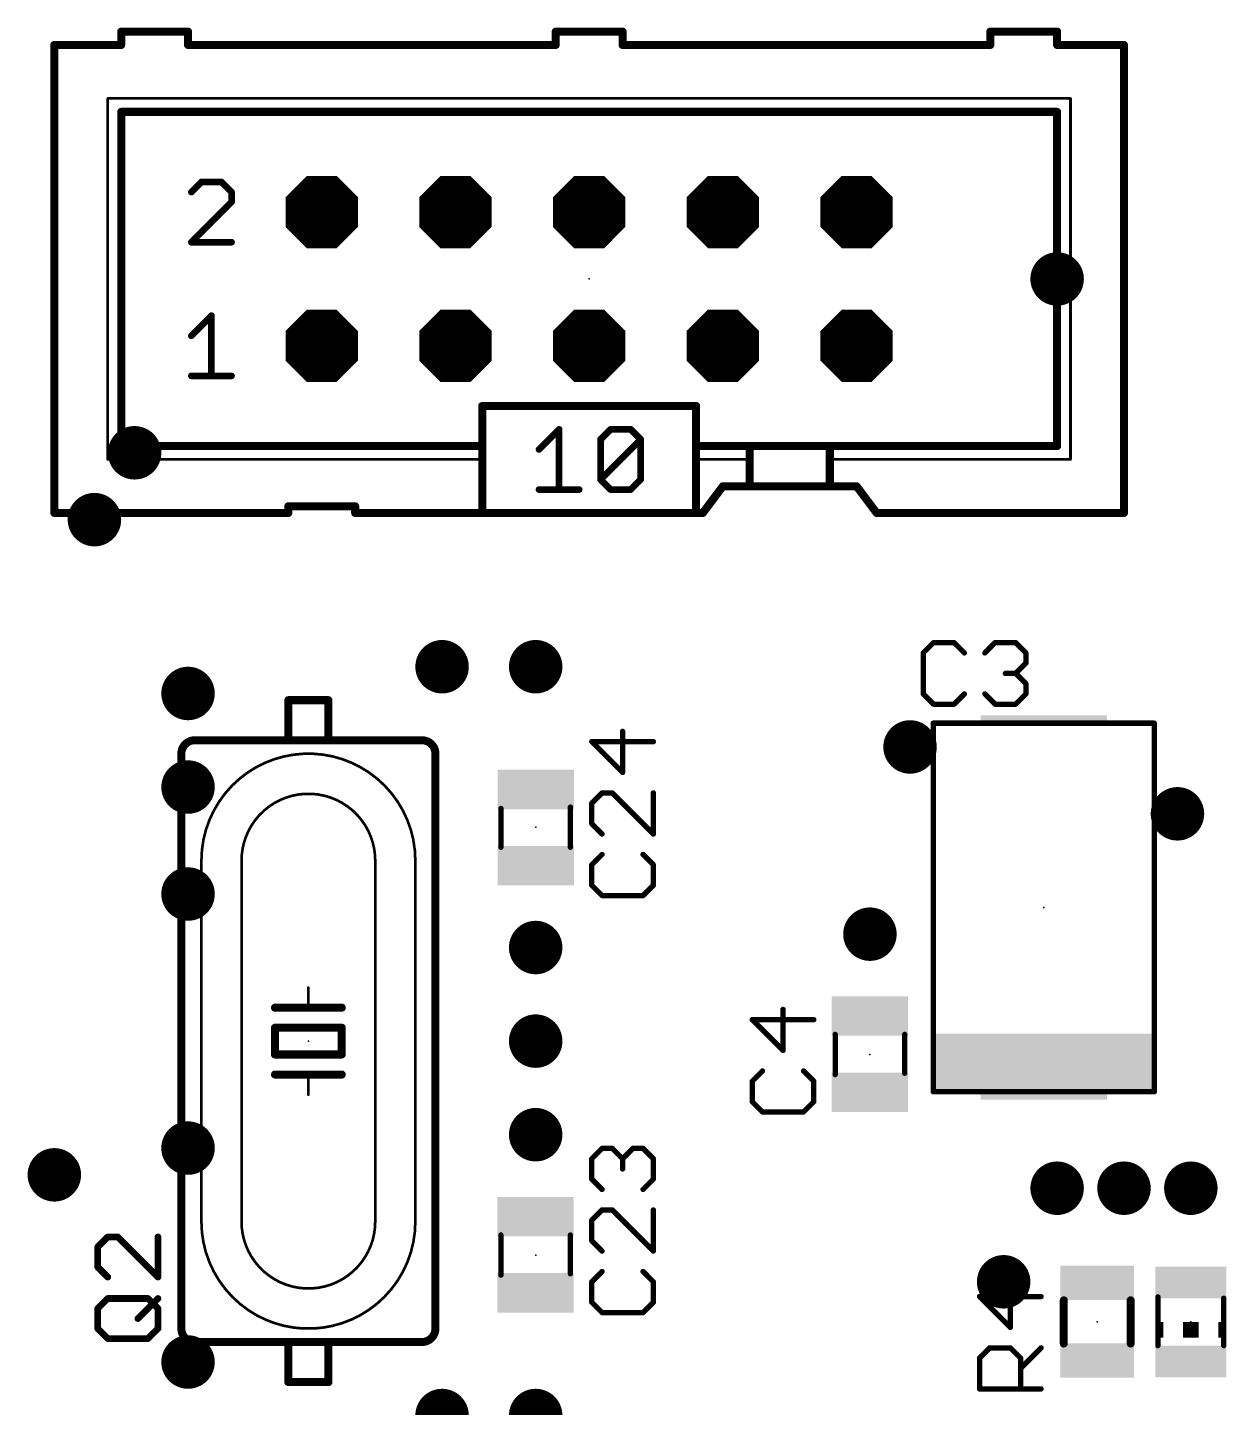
# Model space of a CAD drawing. Extents: x -10 to 136, y 0 to 101.
# Drawn here: x 84.58 to 107.36, y 48.41 to 74.63 of the extents above; entities that cross this region are included whole.
import ezdxf

# ---------------------------------------------------------------- set-up
doc = ezdxf.new("R2010")
doc.units = 0
for name, color, linetype in [('17', 92, 'CONTINUOUS'), ('18', 92, 'CONTINUOUS'), ('21', 253, 'CONTINUOUS'), ('23', 7, 'CONTINUOUS'), ('25', 253, 'CONTINUOUS'), ('51', 253, 'CONTINUOUS')]:
    doc.layers.add(name, color=color, linetype=linetype)

# ---------------------------------------------------------------- blocks, each defined once
blk = doc.blocks.new('RECT')
blk.add_solid([(-0.5, -0.5), (0.5, -0.5), (-0.5, 0.5), (0.5, 0.5)])
blk = doc.blocks.new('OCTAGONP')
at = {"const_width": 0.5}
blk.add_lwpolyline([(-0.25, -0.1036), (-0.25, 0.1036), (-0.1036, 0.25), (0.1036, 0.25), (0.25, 0.1036), (0.25, -0.1036), (0.1036, -0.25), (-0.1036, -0.25), (-0.25, -0.1036), (-0.25, 0.1036)], dxfattribs=at)
blk = doc.blocks.new('ROUNDV')
at = {"const_width": 0.5}
blk.add_lwpolyline([(0, -0.25, 1), (0, 0.25, 1), (0, -0.25)], format="xyb", dxfattribs=at)

msp = doc.modelspace()

# ---------------------------------------------------------------- linework, layer by layer
at = {"layer": '21'}
for points, const_width in [([(87.63, 74.549), (86.36, 74.549)], 0.1524), ([(86.36, 74.549), (86.36, 74.295)], 0.1524), ([(87.63, 74.549), (87.63, 74.295)], 0.1524), ([(95.885, 74.549), (94.615, 74.549)], 0.1524), ([(94.615, 74.549), (94.615, 74.295)], 0.1524), ([(95.885, 74.549), (95.885, 74.295)], 0.1524), ([(104.14, 74.549), (102.87, 74.549)], 0.1524), ([(102.87, 74.295), (102.87, 74.549)], 0.1524), ([(104.14, 74.295), (104.14, 74.549)], 0.1524), ([(85.09, 74.295), (86.36, 74.295)], 0.1524), ([(85.09, 74.295), (85.09, 65.405)], 0.1524), ([(87.63, 74.295), (94.615, 74.295)], 0.1524), ([(95.885, 74.295), (102.87, 74.295)], 0.1524), ([(104.14, 74.295), (105.41, 74.295)], 0.1524), ([(105.41, 65.405), (105.41, 74.295)], 0.1524), ([(104.394, 73.279), (86.106, 73.279)], 0.0508), ([(86.106, 73.279), (86.106, 66.421)], 0.0508), ([(104.394, 66.421), (104.394, 73.279)], 0.0508), ([(86.36, 73.025), (104.14, 73.025)], 0.1524), ([(86.36, 73.025), (86.36, 66.675)], 0.1524), ([(104.14, 66.675), (104.14, 73.025)], 0.1524), ([(87.8841, 71.6924), (87.6935, 71.5018)], 0.127), ([(88.2654, 71.6924), (87.8841, 71.6924)], 0.127), ([(88.4561, 71.5018), (88.2654, 71.6924)], 0.127), ([(88.4561, 71.3111), (88.4561, 71.5018)], 0.127), ([(87.6935, 70.5485), (88.4561, 71.3111)], 0.127), ([(88.4561, 70.5485), (87.6935, 70.5485)], 0.127), ([(87.6935, 68.7711), (88.0748, 69.1524)], 0.127), ([(88.0748, 69.1524), (88.0748, 68.0085)], 0.127), ([(87.6935, 68.0085), (88.4561, 68.0085)], 0.127), ([(97.282, 67.437), (93.218, 67.437)], 0.1524), ([(93.218, 66.675), (93.218, 67.437)], 0.1524), ([(97.282, 67.437), (97.282, 66.675)], 0.1524), ([(94.2975, 66.6121), (94.6788, 66.9934)], 0.127), ([(94.6788, 66.9934), (94.6788, 65.8495)], 0.127), ([(95.4668, 66.8028), (95.6574, 66.9934)], 0.127), ([(95.4668, 66.0401), (95.4668, 66.8028)], 0.127), ([(95.4668, 66.0401), (96.2294, 66.8028)], 0.127), ([(95.6574, 66.9934), (96.0387, 66.9934)], 0.127), ([(96.0387, 66.9934), (96.2294, 66.8028)], 0.127), ([(96.2294, 66.8028), (96.2294, 66.0401)], 0.127), ([(93.218, 66.675), (86.36, 66.675)], 0.1524), ([(93.218, 66.675), (93.218, 66.421)], 0.1524), ([(97.282, 66.675), (97.282, 66.421)], 0.1524), ([(98.298, 66.675), (97.282, 66.675)], 0.1524), ([(98.298, 66.675), (98.298, 66.421)], 0.1524), ([(99.822, 66.675), (98.298, 66.675)], 0.1524), ([(104.14, 66.675), (99.822, 66.675)], 0.1524), ([(99.822, 66.675), (99.822, 66.421)], 0.1524), ([(86.106, 66.421), (93.218, 66.421)], 0.0508), ([(93.218, 66.421), (93.218, 65.405)], 0.1524), ([(97.282, 66.421), (97.282, 65.405)], 0.1524), ([(98.298, 66.421), (97.282, 66.421)], 0.0508), ([(98.298, 66.421), (98.298, 65.913)], 0.1524), ([(99.822, 66.421), (99.822, 65.913)], 0.1524), ([(99.822, 66.421), (104.394, 66.421)], 0.0508), ([(95.6574, 65.8495), (95.4668, 66.0401)], 0.127), ([(96.2294, 66.0401), (96.0387, 65.8495)], 0.127), ([(94.2975, 65.8495), (95.0601, 65.8495)], 0.127), ([(96.0387, 65.8495), (95.6574, 65.8495)], 0.127), ([(97.409, 65.405), (97.79, 65.913)], 0.1524), ([(98.298, 65.913), (97.79, 65.913)], 0.1524), ([(99.822, 65.913), (98.298, 65.913)], 0.1524), ([(100.33, 65.913), (99.822, 65.913)], 0.1524), ([(100.33, 65.913), (100.711, 65.405)], 0.1524), ([(90.805, 65.532), (89.535, 65.532)], 0.1524), ([(89.535, 65.405), (89.535, 65.532)], 0.1524), ([(90.805, 65.532), (90.805, 65.405)], 0.1524), ([(89.535, 65.405), (85.09, 65.405)], 0.1524), ([(93.218, 65.405), (90.805, 65.405)], 0.1524), ([(97.282, 65.405), (93.218, 65.405)], 0.1524), ([(97.409, 65.405), (97.282, 65.405)], 0.1524), ([(105.41, 65.405), (100.711, 65.405)], 0.1524), ([(88.773, 61.087), (87.757, 61.087)], 0.1524), ([(92.075, 61.087), (91.059, 61.087)], 0.1524), ([(87.503, 60.833), (87.503, 49.911)], 0.1524), ([(92.329, 60.833), (92.329, 49.911)], 0.1524), ([(87.884, 51.943), (87.884, 58.801)], 0.0508), ([(88.646, 51.943), (88.646, 58.801)], 0.0508), ([(91.186, 58.801), (91.186, 51.943)], 0.0508), ([(91.948, 58.801), (91.948, 51.943)], 0.0508), ([(89.916, 56.007), (89.916, 56.388)], 0.0508), ([(89.281, 56.007), (89.916, 56.007)], 0.1524), ([(89.916, 56.007), (90.551, 56.007)], 0.1524), ([(90.551, 55.626), (89.281, 55.626)], 0.1524), ([(89.281, 55.626), (89.281, 55.118)], 0.1524), ([(90.551, 55.118), (90.551, 55.626)], 0.1524), ([(89.281, 55.118), (90.551, 55.118)], 0.1524), ([(89.281, 54.737), (89.916, 54.737)], 0.1524), ([(89.916, 54.737), (90.551, 54.737)], 0.1524), ([(89.916, 54.737), (89.916, 54.356)], 0.0508), ([(88.773, 49.657), (87.757, 49.657)], 0.1524), ([(92.075, 49.657), (91.059, 49.657)], 0.1524)]:
    msp.add_lwpolyline(points, dxfattribs=dict(at, const_width=const_width))
for points, const_width in [([(86.36, 74.5871, 1), (86.36, 74.5109)], 0.0762), ([(86.3981, 74.549, 1), (86.3219, 74.549)], 0.0762), ([(87.6681, 74.549, 1), (87.5919, 74.549)], 0.0762), ([(87.63, 74.5109, 1), (87.63, 74.5871)], 0.0762), ([(94.615, 74.5871, 1), (94.615, 74.5109)], 0.0762), ([(94.6531, 74.549, 1), (94.5769, 74.549)], 0.0762), ([(95.9231, 74.549, 1), (95.8469, 74.549)], 0.0762), ([(95.885, 74.5109, 1), (95.885, 74.5871)], 0.0762), ([(102.87, 74.5871, 1), (102.87, 74.5109)], 0.0762), ([(102.9081, 74.549, 1), (102.8319, 74.549)], 0.0762), ([(104.1781, 74.549, 1), (104.1019, 74.549)], 0.0762), ([(104.14, 74.5109, 1), (104.14, 74.5871)], 0.0762), ([(85.09, 74.3331, 1), (85.09, 74.2569)], 0.0762), ([(85.1281, 74.295, 1), (85.0519, 74.295)], 0.0762), ([(86.3219, 74.295, 1), (86.3981, 74.295)], 0.0762), ([(86.36, 74.2569, 1), (86.36, 74.3331)], 0.0762), ([(87.63, 74.3331, 1), (87.63, 74.2569)], 0.0762), ([(87.5919, 74.295, 1), (87.6681, 74.295)], 0.0762), ([(94.5769, 74.295, 1), (94.6531, 74.295)], 0.0762), ([(94.615, 74.2569, 1), (94.615, 74.3331)], 0.0762), ([(95.885, 74.3331, 1), (95.885, 74.2569)], 0.0762), ([(95.8469, 74.295, 1), (95.9231, 74.295)], 0.0762), ([(102.8319, 74.295, 1), (102.9081, 74.295)], 0.0762), ([(102.87, 74.2569, 1), (102.87, 74.3331)], 0.0762), ([(104.14, 74.3331, 1), (104.14, 74.2569)], 0.0762), ([(104.1019, 74.295, 1), (104.1781, 74.295)], 0.0762), ([(105.4481, 74.295, 1), (105.3719, 74.295)], 0.0762), ([(105.41, 74.2569, 1), (105.41, 74.3331)], 0.0762), ([(86.106, 73.2917, 1), (86.106, 73.2663)], 0.0254), ([(86.1187, 73.279, 1), (86.0933, 73.279)], 0.0254), ([(104.4067, 73.279, 1), (104.3813, 73.279)], 0.0254), ([(104.394, 73.2663, 1), (104.394, 73.2917)], 0.0254), ([(86.36, 73.0631, 1), (86.36, 72.9869)], 0.0762), ([(86.3981, 73.025, 1), (86.3219, 73.025)], 0.0762), ([(104.1781, 73.025, 1), (104.1019, 73.025)], 0.0762), ([(104.14, 72.9869, 1), (104.14, 73.0631)], 0.0762), ([(87.8841, 71.7242, 1), (87.8841, 71.6607)], 0.0635), ([(87.9066, 71.6699, 1), (87.8616, 71.7149)], 0.0635), ([(88.2878, 71.7149, 1), (88.243, 71.6699)], 0.0635), ([(88.2654, 71.6607, 1), (88.2654, 71.7242)], 0.0635), ([(88.4879, 71.5018, 1), (88.4244, 71.5018)], 0.0635), ([(87.671, 71.5243, 1), (87.716, 71.4793)], 0.0635), ([(88.4244, 71.3111, 1), (88.4879, 71.3111)], 0.0635), ([(88.4786, 71.2886, 1), (88.4336, 71.3336)], 0.0635), ([(88.4337, 71.4793, 1), (88.4785, 71.5243)], 0.0635), ([(87.671, 70.571, 1), (87.716, 70.526)], 0.0635), ([(87.6935, 70.5803, 1), (87.6935, 70.5168)], 0.0635), ([(88.4561, 70.5168, 1), (88.4561, 70.5803)], 0.0635), ([(88.1066, 69.1524, 1), (88.0431, 69.1524)], 0.0635), ([(88.0973, 69.1299, 1), (88.0523, 69.1749)], 0.0635), ([(87.671, 68.7936, 1), (87.716, 68.7486)], 0.0635), ([(87.6935, 68.0403, 1), (87.6935, 67.9767)], 0.0635), ([(88.0431, 68.0085, 1), (88.1066, 68.0085)], 0.0635), ([(88.4561, 67.9767, 1), (88.4561, 68.0403)], 0.0635), ([(93.218, 67.4751, 1), (93.218, 67.3989)], 0.0762), ([(93.2561, 67.437, 1), (93.1799, 67.437)], 0.0762), ([(97.3201, 67.437, 1), (97.2439, 67.437)], 0.0762), ([(97.282, 67.3989, 1), (97.282, 67.4751)], 0.0762), ([(94.7106, 66.9934, 1), (94.6471, 66.9934)], 0.0635), ([(94.7013, 66.9709, 1), (94.6563, 67.0159)], 0.0635), ([(95.4443, 66.8253, 1), (95.4893, 66.7803)], 0.0635), ([(95.4986, 66.8028, 1), (95.4351, 66.8028)], 0.0635), ([(95.6574, 67.0252, 1), (95.6574, 66.9617)], 0.0635), ([(95.6799, 66.9709, 1), (95.6349, 67.0159)], 0.0635), ([(96.0611, 67.0159, 1), (96.0163, 66.9709)], 0.0635), ([(96.0387, 66.9617, 1), (96.0387, 67.0252)], 0.0635), ([(96.2612, 66.8028, 1), (96.1976, 66.8028)], 0.0635), ([(96.2519, 66.7804, 1), (96.2069, 66.8252)], 0.0635), ([(96.207, 66.7803, 1), (96.2518, 66.8253)], 0.0635), ([(86.36, 66.7131, 1), (86.36, 66.6369)], 0.0762), ([(86.3219, 66.675, 1), (86.3981, 66.675)], 0.0762), ([(93.2561, 66.675, 1), (93.1799, 66.675)], 0.0762), ([(93.1799, 66.675, 1), (93.2561, 66.675)], 0.0762), ([(93.218, 66.6369, 1), (93.218, 66.7131)], 0.0762), ([(94.275, 66.6346, 1), (94.32, 66.5896)], 0.0635), ([(97.3201, 66.675, 1), (97.2439, 66.675)], 0.0762), ([(97.282, 66.7131, 1), (97.282, 66.6369)], 0.0762), ([(97.2439, 66.675, 1), (97.3201, 66.675)], 0.0762), ([(98.3361, 66.675, 1), (98.2599, 66.675)], 0.0762), ([(98.298, 66.7131, 1), (98.298, 66.6369)], 0.0762), ([(98.298, 66.6369, 1), (98.298, 66.7131)], 0.0762), ([(99.822, 66.7131, 1), (99.822, 66.6369)], 0.0762), ([(99.8601, 66.675, 1), (99.7839, 66.675)], 0.0762), ([(99.822, 66.6369, 1), (99.822, 66.7131)], 0.0762), ([(104.1019, 66.675, 1), (104.1781, 66.675)], 0.0762), ([(104.14, 66.6369, 1), (104.14, 66.7131)], 0.0762), ([(86.106, 66.4337, 1), (86.106, 66.4083)], 0.0254), ([(86.0933, 66.421, 1), (86.1187, 66.421)], 0.0254), ([(93.2561, 66.421, 1), (93.1799, 66.421)], 0.0762), ([(93.1799, 66.421, 1), (93.2561, 66.421)], 0.0762), ([(93.218, 66.4083, 1), (93.218, 66.4337)], 0.0254), ([(97.3201, 66.421, 1), (97.2439, 66.421)], 0.0762), ([(97.2439, 66.421, 1), (97.3201, 66.421)], 0.0762), ([(97.282, 66.4337, 1), (97.282, 66.4083)], 0.0254), ([(98.3361, 66.421, 1), (98.2599, 66.421)], 0.0762), ([(98.2599, 66.421, 1), (98.3361, 66.421)], 0.0762), ([(98.298, 66.4083, 1), (98.298, 66.4337)], 0.0254), ([(99.8601, 66.421, 1), (99.7839, 66.421)], 0.0762), ([(99.7839, 66.421, 1), (99.8601, 66.421)], 0.0762), ([(99.822, 66.4337, 1), (99.822, 66.4083)], 0.0254), ([(104.3813, 66.421, 1), (104.4067, 66.421)], 0.0254), ([(104.394, 66.4083, 1), (104.394, 66.4337)], 0.0254), ([(95.4893, 66.0626, 1), (95.4443, 66.0176)], 0.0635), ([(95.4443, 66.0625, 1), (95.4893, 66.0177)], 0.0635), ([(95.4351, 66.0401, 1), (95.4986, 66.0401)], 0.0635), ([(96.1976, 66.0401, 1), (96.2612, 66.0401)], 0.0635), ([(96.2518, 66.0176, 1), (96.207, 66.0626)], 0.0635), ([(94.2975, 65.8813, 1), (94.2975, 65.8178)], 0.0635), ([(94.6471, 65.8495, 1), (94.7106, 65.8495)], 0.0635), ([(95.0601, 65.8178, 1), (95.0601, 65.8813)], 0.0635), ([(95.6574, 65.8813, 1), (95.6574, 65.8178)], 0.0635), ([(95.6349, 65.827, 1), (95.6799, 65.872)], 0.0635), ([(96.0163, 65.872, 1), (96.0611, 65.827)], 0.0635), ([(96.0387, 65.8178, 1), (96.0387, 65.8813)], 0.0635), ([(97.79, 65.9511, 1), (97.79, 65.8749)], 0.0762), ([(97.8205, 65.8901, 1), (97.7595, 65.9359)], 0.0762), ([(98.298, 65.9511, 1), (98.298, 65.8749)], 0.0762), ([(98.2599, 65.913, 1), (98.3361, 65.913)], 0.0762), ([(98.298, 65.8749, 1), (98.298, 65.9511)], 0.0762), ([(99.822, 65.9511, 1), (99.822, 65.8749)], 0.0762), ([(99.7839, 65.913, 1), (99.8601, 65.913)], 0.0762), ([(99.822, 65.8749, 1), (99.822, 65.9511)], 0.0762), ([(100.3605, 65.9359, 1), (100.2995, 65.8901)], 0.0762), ([(100.33, 65.8749, 1), (100.33, 65.9511)], 0.0762), ([(89.535, 65.5701, 1), (89.535, 65.4939)], 0.0762), ([(89.5731, 65.532, 1), (89.4969, 65.532)], 0.0762), ([(90.8431, 65.532, 1), (90.7669, 65.532)], 0.0762), ([(90.805, 65.4939, 1), (90.805, 65.5701)], 0.0762), ([(85.09, 65.4431, 1), (85.09, 65.3669)], 0.0762), ([(85.0519, 65.405, 1), (85.1281, 65.405)], 0.0762), ([(89.4969, 65.405, 1), (89.5731, 65.405)], 0.0762), ([(89.535, 65.3669, 1), (89.535, 65.4431)], 0.0762), ([(90.805, 65.4431, 1), (90.805, 65.3669)], 0.0762), ([(90.7669, 65.405, 1), (90.8431, 65.405)], 0.0762), ([(93.218, 65.4431, 1), (93.218, 65.3669)], 0.0762), ([(93.1799, 65.405, 1), (93.2561, 65.405)], 0.0762), ([(93.218, 65.3669, 1), (93.218, 65.4431)], 0.0762), ([(97.282, 65.4431, 1), (97.282, 65.3669)], 0.0762), ([(97.2439, 65.405, 1), (97.3201, 65.405)], 0.0762), ([(97.282, 65.3669, 1), (97.282, 65.4431)], 0.0762), ([(97.3785, 65.4279, 1), (97.4395, 65.3821)], 0.0762), ([(97.409, 65.3669, 1), (97.409, 65.4431)], 0.0762), ([(100.711, 65.4431, 1), (100.711, 65.3669)], 0.0762), ([(100.6805, 65.3821, 1), (100.7415, 65.4279)], 0.0762), ([(105.3719, 65.405, 1), (105.4481, 65.405)], 0.0762), ([(105.41, 65.3669, 1), (105.41, 65.4431)], 0.0762), ([(87.757, 61.087, 0.4142), (87.503, 60.833)], 0.1524), ([(87.757, 61.1251, 1), (87.757, 61.0489)], 0.0762), ([(87.757, 61.0489, 1), (87.757, 61.1251)], 0.0762), ([(88.773, 61.0489, 1), (88.773, 61.1251)], 0.0762), ([(91.059, 61.1251, 1), (91.059, 61.0489)], 0.0762), ([(92.329, 60.833, 0.4142), (92.075, 61.087)], 0.1524), ([(92.075, 61.1251, 1), (92.075, 61.0489)], 0.0762), ([(92.075, 61.0489, 1), (92.075, 61.1251)], 0.0762), ([(87.5411, 60.833, 1), (87.4649, 60.833)], 0.0762), ([(87.4649, 60.833, 1), (87.5411, 60.833)], 0.0762), ([(92.3671, 60.833, 1), (92.2909, 60.833)], 0.0762), ([(92.2909, 60.833, 1), (92.3671, 60.833)], 0.0762), ([(88.773, 60.4811, 0.2483), (87.884, 58.801)], 0.0508), ([(91.948, 58.801, 0.2483), (91.0589, 60.481)], 0.0508), ([(88.773, 59.3546, 0.1132), (88.646, 58.801)], 0.0508), ([(91.186, 58.801, 0.1132), (91.059, 59.3546)], 0.0508), ([(87.8967, 58.801, 1), (87.8713, 58.801)], 0.0254), ([(88.6587, 58.801, 1), (88.6333, 58.801)], 0.0254), ([(91.1987, 58.801, 1), (91.1733, 58.801)], 0.0254), ([(91.9607, 58.801, 1), (91.9353, 58.801)], 0.0254), ([(89.9287, 56.388, 1), (89.9033, 56.388)], 0.0254), ([(89.281, 56.0451, 1), (89.281, 55.9689)], 0.0762), ([(89.916, 56.0451, 1), (89.916, 55.9689)], 0.0762), ([(89.916, 55.9689, 1), (89.916, 56.0451)], 0.0762), ([(89.9033, 56.007, 1), (89.9287, 56.007)], 0.0254), ([(90.551, 55.9689, 1), (90.551, 56.0451)], 0.0762), ([(89.281, 55.6641, 1), (89.281, 55.5879)], 0.0762), ([(89.3191, 55.626, 1), (89.2429, 55.626)], 0.0762), ([(90.5891, 55.626, 1), (90.5129, 55.626)], 0.0762), ([(90.551, 55.5879, 1), (90.551, 55.6641)], 0.0762), ([(89.281, 55.1561, 1), (89.281, 55.0799)], 0.0762), ([(89.2429, 55.118, 1), (89.3191, 55.118)], 0.0762), ([(90.5129, 55.118, 1), (90.5891, 55.118)], 0.0762), ([(90.551, 55.0799, 1), (90.551, 55.1561)], 0.0762), ([(89.281, 54.7751, 1), (89.281, 54.6989)], 0.0762), ([(89.916, 54.7751, 1), (89.916, 54.6989)], 0.0762), ([(89.916, 54.6989, 1), (89.916, 54.7751)], 0.0762), ([(90.551, 54.6989, 1), (90.551, 54.7751)], 0.0762), ([(89.9287, 54.737, 1), (89.9033, 54.737)], 0.0254), ([(89.9033, 54.356, 1), (89.9287, 54.356)], 0.0254), ([(87.8839, 51.943, 0.2483), (88.773, 50.2629)], 0.0508), ([(87.8713, 51.943, 1), (87.8967, 51.943)], 0.0254), ([(88.646, 51.943, 0.1132), (88.773, 51.3894)], 0.0508), ([(88.6333, 51.943, 1), (88.6587, 51.943)], 0.0254), ([(91.059, 50.2629, 0.2483), (91.948, 51.943)], 0.0508), ([(91.059, 51.3894, 0.1132), (91.186, 51.943)], 0.0508), ([(91.1733, 51.943, 1), (91.1987, 51.943)], 0.0254), ([(91.9353, 51.943, 1), (91.9607, 51.943)], 0.0254), ([(87.503, 49.911, 0.4142), (87.757, 49.657)], 0.1524), ([(87.5411, 49.911, 1), (87.4649, 49.911)], 0.0762), ([(87.4649, 49.911, 1), (87.5411, 49.911)], 0.0762), ([(92.075, 49.657, 0.4142), (92.329, 49.911)], 0.1524), ([(92.3671, 49.911, 1), (92.2909, 49.911)], 0.0762), ([(92.2909, 49.911, 1), (92.3671, 49.911)], 0.0762), ([(87.757, 49.6951, 1), (87.757, 49.6189)], 0.0762), ([(87.757, 49.6189, 1), (87.757, 49.6951)], 0.0762), ([(88.773, 49.6189, 1), (88.773, 49.6951)], 0.0762), ([(91.059, 49.6951, 1), (91.059, 49.6189)], 0.0762), ([(92.075, 49.6951, 1), (92.075, 49.6189)], 0.0762), ([(92.075, 49.6189, 1), (92.075, 49.6951)], 0.0762)]:
    msp.add_lwpolyline(points, format="xyb", dxfattribs=dict(at, const_width=const_width))
at = {"layer": '23'}
for p in [(95.25, 69.85), (94.234, 59.436), (103.886, 57.912), (89.916, 55.372), (100.584, 55.118), (94.234, 51.308), (104.902, 50.038), (106.68, 50.038)]:
    msp.add_point(p, dxfattribs=at)
at = {"layer": '25'}
for points, const_width in [([(101.7929, 62.9421), (101.5981, 62.7472)], 0.1016), ([(102.1827, 62.9421), (101.7929, 62.9421)], 0.1016), ([(102.3776, 62.7472), (102.1827, 62.9421)], 0.1016), ([(102.7674, 62.7472), (102.9622, 62.9421)], 0.1016), ([(102.9622, 62.9421), (103.352, 62.9421)], 0.1016), ([(103.352, 62.9421), (103.5469, 62.7472)], 0.1016), ([(101.5981, 62.7472), (101.5981, 61.9676)], 0.1016), ([(103.5469, 62.7472), (103.5469, 62.5523)], 0.1016), ([(103.352, 62.3574), (103.1571, 62.3574)], 0.1016), ([(103.5469, 62.5523), (103.352, 62.3574)], 0.1016), ([(103.352, 62.3574), (103.5469, 62.1625)], 0.1016), ([(103.5469, 62.1625), (103.5469, 61.9676)], 0.1016), ([(101.5981, 61.9676), (101.7929, 61.7728)], 0.1016), ([(102.1827, 61.7728), (102.3776, 61.9676)], 0.1016), ([(102.9622, 61.7728), (102.7674, 61.9676)], 0.1016), ([(103.5469, 61.9676), (103.352, 61.7728)], 0.1016), ([(101.7929, 61.7728), (102.1827, 61.7728)], 0.1016), ([(103.352, 61.7728), (102.9622, 61.7728)], 0.1016), ([(96.4692, 61.0609), (95.2999, 61.0609)], 0.1016), ([(95.2999, 61.0609), (95.8846, 60.4763)], 0.1016), ([(95.8846, 60.4763), (95.8846, 61.2558)], 0.1016), ([(95.4948, 60.0865), (95.2999, 59.8916)], 0.1016), ([(95.6897, 60.0865), (95.4948, 60.0865)], 0.1016), ([(96.4692, 59.307), (95.6897, 60.0865)], 0.1016), ([(96.4692, 60.0865), (96.4692, 59.307)], 0.1016), ([(95.2999, 59.8916), (95.2999, 59.5018)], 0.1016), ([(95.2999, 59.5018), (95.4948, 59.307)], 0.1016), ([(95.4948, 58.9172), (95.2999, 58.7223)], 0.1016), ([(95.2999, 58.7223), (95.2999, 58.3325)], 0.1016), ([(96.4692, 58.7223), (96.2744, 58.9172)], 0.1016), ([(96.4692, 58.3325), (96.4692, 58.7223)], 0.1016), ([(95.2999, 58.3325), (95.4948, 58.1377)], 0.1016), ([(95.4948, 58.1377), (96.2744, 58.1377)], 0.1016), ([(96.2744, 58.1377), (96.4692, 58.3325)], 0.1016), ([(99.5172, 55.7797), (98.3479, 55.7797)], 0.1016), ([(98.3479, 55.7797), (98.9326, 55.1951)], 0.1016), ([(98.9326, 55.1951), (98.9326, 55.9746)], 0.1016), ([(98.5428, 54.8053), (98.3479, 54.6104)], 0.1016), ([(99.5172, 54.6104), (99.3224, 54.8053)], 0.1016), ([(98.3479, 54.6104), (98.3479, 54.2206)], 0.1016), ([(99.5172, 54.2206), (99.5172, 54.6104)], 0.1016), ([(98.3479, 54.2206), (98.5428, 54.0258)], 0.1016), ([(99.3224, 54.0258), (99.5172, 54.2206)], 0.1016), ([(98.5428, 54.0258), (99.3224, 54.0258)], 0.1016), ([(95.2999, 53.139), (95.4948, 53.3339)], 0.1016), ([(95.4948, 53.3339), (95.6897, 53.3339)], 0.1016), ([(95.6897, 53.3339), (95.8846, 53.139)], 0.1016), ([(95.8846, 53.139), (96.0795, 53.3339)], 0.1016), ([(96.0795, 53.3339), (96.2744, 53.3339)], 0.1016), ([(96.2744, 53.3339), (96.4692, 53.139)], 0.1016), ([(95.2999, 52.7492), (95.2999, 53.139)], 0.1016), ([(95.8846, 53.139), (95.8846, 52.9441)], 0.1016), ([(96.4692, 53.139), (96.4692, 52.7492)], 0.1016), ([(95.4948, 52.5544), (95.2999, 52.7492)], 0.1016), ([(96.4692, 52.7492), (96.2744, 52.5544)], 0.1016), ([(95.4948, 52.1646), (95.2999, 51.9697)], 0.1016), ([(95.6897, 52.1646), (95.4948, 52.1646)], 0.1016), ([(96.4692, 51.3851), (95.6897, 52.1646)], 0.1016), ([(96.4692, 52.1646), (96.4692, 51.3851)], 0.1016), ([(95.2999, 51.9697), (95.2999, 51.5799)], 0.1016), ([(86.1052, 51.6524), (85.9146, 51.4617)], 0.127), ([(86.2959, 51.6524), (86.1052, 51.6524)], 0.127), ([(87.0585, 50.8898), (86.2959, 51.6524)], 0.127), ([(87.0585, 51.6524), (87.0585, 50.8898)], 0.127), ([(85.9146, 51.4617), (85.9146, 51.0804)], 0.127), ([(95.2999, 51.5799), (95.4948, 51.3851)], 0.1016), ([(85.9146, 51.0804), (86.1052, 50.8898)], 0.127), ([(95.4948, 50.9953), (95.2999, 50.8004)], 0.1016), ([(95.2999, 50.8004), (95.2999, 50.4106)], 0.1016), ([(96.4692, 50.8004), (96.2744, 50.9953)], 0.1016), ([(96.4692, 50.4106), (96.4692, 50.8004)], 0.1016), ([(103.2506, 49.9354), (103.2506, 50.7149)], 0.1016), ([(85.9146, 50.2924), (86.1052, 50.4831)], 0.127), ([(85.9146, 49.9111), (85.9146, 50.2924)], 0.127), ([(86.1052, 50.4831), (86.8679, 50.4831)], 0.127), ([(86.6772, 50.1018), (87.0585, 50.4831)], 0.127), ([(86.8679, 50.4831), (87.0585, 50.2924)], 0.127), ([(87.0585, 50.2924), (87.0585, 49.9111)], 0.127), ([(95.2999, 50.4106), (95.4948, 50.2158)], 0.1016), ([(96.2744, 50.2158), (96.4692, 50.4106)], 0.1016), ([(103.8352, 50.52), (102.6659, 50.52)], 0.1016), ([(102.6659, 50.52), (103.2506, 49.9354)], 0.1016), ([(95.4948, 50.2158), (96.2744, 50.2158)], 0.1016), ([(86.1052, 49.7205), (85.9146, 49.9111)], 0.127), ([(87.0585, 49.9111), (86.8679, 49.7205)], 0.127), ([(86.8679, 49.7205), (86.1052, 49.7205)], 0.127), ([(102.6659, 49.3507), (102.8608, 49.5456)], 0.1016), ([(102.8608, 49.5456), (103.2506, 49.5456)], 0.1016), ([(103.2506, 49.5456), (103.4455, 49.3507)], 0.1016), ([(103.4455, 49.1558), (103.8352, 49.5456)], 0.1016), ([(102.6659, 48.7661), (102.6659, 49.3507)], 0.1016), ([(103.4455, 49.3507), (103.4455, 48.7661)], 0.1016), ([(103.8352, 48.7661), (102.6659, 48.7661)], 0.1016)]:
    msp.add_lwpolyline(points, dxfattribs=dict(at, const_width=const_width))
for points, const_width in [([(101.7929, 62.9675, 1), (101.7929, 62.9167)], 0.0508), ([(101.8109, 62.9241, 1), (101.7749, 62.9601)], 0.0508), ([(102.2007, 62.9601, 1), (102.1647, 62.9241)], 0.0508), ([(102.1827, 62.9167, 1), (102.1827, 62.9675)], 0.0508), ([(102.9622, 62.9675, 1), (102.9622, 62.9167)], 0.0508), ([(102.9802, 62.9241, 1), (102.9442, 62.9601)], 0.0508), ([(103.37, 62.9601, 1), (103.334, 62.9241)], 0.0508), ([(103.352, 62.9167, 1), (103.352, 62.9675)], 0.0508), ([(101.5801, 62.7652, 1), (101.6161, 62.7292)], 0.0508), ([(101.6235, 62.7472, 1), (101.5727, 62.7472)], 0.0508), ([(102.3596, 62.7292, 1), (102.3956, 62.7652)], 0.0508), ([(102.7494, 62.7652, 1), (102.7854, 62.7292)], 0.0508), ([(103.5723, 62.7472, 1), (103.5215, 62.7472)], 0.0508), ([(103.5289, 62.7292, 1), (103.5649, 62.7652)], 0.0508), ([(103.1571, 62.3828, 1), (103.1571, 62.332)], 0.0508), ([(103.37, 62.3754, 1), (103.334, 62.3394)], 0.0508), ([(103.334, 62.3754, 1), (103.37, 62.3394)], 0.0508), ([(103.352, 62.332, 1), (103.352, 62.3828)], 0.0508), ([(103.5215, 62.5523, 1), (103.5723, 62.5523)], 0.0508), ([(103.5649, 62.5343, 1), (103.5289, 62.5703)], 0.0508), ([(103.5723, 62.1625, 1), (103.5215, 62.1625)], 0.0508), ([(103.5289, 62.1445, 1), (103.5649, 62.1805)], 0.0508), ([(101.6161, 61.9856, 1), (101.5801, 61.9496)], 0.0508), ([(101.5727, 61.9676, 1), (101.6235, 61.9676)], 0.0508), ([(102.3956, 61.9496, 1), (102.3596, 61.9856)], 0.0508), ([(102.7854, 61.9856, 1), (102.7494, 61.9496)], 0.0508), ([(103.5215, 61.9676, 1), (103.5723, 61.9676)], 0.0508), ([(103.5649, 61.9496, 1), (103.5289, 61.9856)], 0.0508), ([(101.7929, 61.7982, 1), (101.7929, 61.7474)], 0.0508), ([(101.7749, 61.7548, 1), (101.8109, 61.7908)], 0.0508), ([(102.1647, 61.7908, 1), (102.2007, 61.7548)], 0.0508), ([(102.1827, 61.7474, 1), (102.1827, 61.7982)], 0.0508), ([(102.9622, 61.7982, 1), (102.9622, 61.7474)], 0.0508), ([(102.9442, 61.7548, 1), (102.9802, 61.7908)], 0.0508), ([(103.334, 61.7908, 1), (103.37, 61.7548)], 0.0508), ([(103.352, 61.7474, 1), (103.352, 61.7982)], 0.0508), ([(95.3179, 61.0789, 1), (95.2819, 61.0429)], 0.0508), ([(95.2999, 61.0863, 1), (95.2999, 61.0355)], 0.0508), ([(95.91, 61.2558, 1), (95.8592, 61.2558)], 0.0508), ([(96.4692, 61.0355, 1), (96.4692, 61.0863)], 0.0508), ([(95.8592, 60.4763, 1), (95.91, 60.4763)], 0.0508), ([(95.8666, 60.4583, 1), (95.9026, 60.4943)], 0.0508), ([(95.4948, 60.1119, 1), (95.4948, 60.0611)], 0.0508), ([(95.5128, 60.0685, 1), (95.4768, 60.1045)], 0.0508), ([(95.7077, 60.1045, 1), (95.6717, 60.0685)], 0.0508), ([(95.6897, 60.0611, 1), (95.6897, 60.1119)], 0.0508), ([(96.4946, 60.0865, 1), (96.4438, 60.0865)], 0.0508), ([(95.2819, 59.9096, 1), (95.3179, 59.8736)], 0.0508), ([(95.3253, 59.8916, 1), (95.2745, 59.8916)], 0.0508), ([(95.3179, 59.5198, 1), (95.2819, 59.4838)], 0.0508), ([(95.2745, 59.5018, 1), (95.3253, 59.5018)], 0.0508), ([(95.4768, 59.289, 1), (95.5128, 59.325)], 0.0508), ([(96.4438, 59.307, 1), (96.4946, 59.307)], 0.0508), ([(96.4512, 59.289, 1), (96.4872, 59.325)], 0.0508), ([(95.2819, 58.7403, 1), (95.3179, 58.7043)], 0.0508), ([(95.3253, 58.7223, 1), (95.2745, 58.7223)], 0.0508), ([(95.5128, 58.8992, 1), (95.4768, 58.9352)], 0.0508), ([(96.2924, 58.9352, 1), (96.2564, 58.8992)], 0.0508), ([(96.4946, 58.7223, 1), (96.4438, 58.7223)], 0.0508), ([(96.4512, 58.7043, 1), (96.4872, 58.7403)], 0.0508), ([(95.3179, 58.3505, 1), (95.2819, 58.3145)], 0.0508), ([(95.2745, 58.3325, 1), (95.3253, 58.3325)], 0.0508), ([(95.4948, 58.1631, 1), (95.4948, 58.1123)], 0.0508), ([(96.2744, 58.1123, 1), (96.2744, 58.1631)], 0.0508), ([(96.4438, 58.3325, 1), (96.4946, 58.3325)], 0.0508), ([(96.4872, 58.3145, 1), (96.4512, 58.3505)], 0.0508), ([(95.4768, 58.1197, 1), (95.5128, 58.1557)], 0.0508), ([(96.2564, 58.1557, 1), (96.2924, 58.1197)], 0.0508), ([(98.3659, 55.7977, 1), (98.3299, 55.7617)], 0.0508), ([(98.3479, 55.8051, 1), (98.3479, 55.7543)], 0.0508), ([(98.958, 55.9746, 1), (98.9072, 55.9746)], 0.0508), ([(99.5172, 55.7543, 1), (99.5172, 55.8051)], 0.0508), ([(98.9072, 55.1951, 1), (98.958, 55.1951)], 0.0508), ([(98.9146, 55.1771, 1), (98.9506, 55.2131)], 0.0508), ([(98.5608, 54.7873, 1), (98.5248, 54.8233)], 0.0508), ([(99.3404, 54.8233, 1), (99.3044, 54.7873)], 0.0508), ([(98.3299, 54.6284, 1), (98.3659, 54.5924)], 0.0508), ([(98.3733, 54.6104, 1), (98.3225, 54.6104)], 0.0508), ([(99.5426, 54.6104, 1), (99.4918, 54.6104)], 0.0508), ([(99.4992, 54.5924, 1), (99.5352, 54.6284)], 0.0508), ([(98.3659, 54.2386, 1), (98.3299, 54.2026)], 0.0508), ([(99.5352, 54.2026, 1), (99.4992, 54.2386)], 0.0508), ([(98.3225, 54.2206, 1), (98.3733, 54.2206)], 0.0508), ([(98.5428, 54.0512, 1), (98.5428, 54.0004)], 0.0508), ([(98.5248, 54.0078, 1), (98.5608, 54.0438)], 0.0508), ([(99.3044, 54.0438, 1), (99.3404, 54.0078)], 0.0508), ([(99.3224, 54.0004, 1), (99.3224, 54.0512)], 0.0508), ([(99.4918, 54.2206, 1), (99.5426, 54.2206)], 0.0508), ([(95.4948, 53.3593, 1), (95.4948, 53.3085)], 0.0508), ([(95.5128, 53.3159, 1), (95.4768, 53.3519)], 0.0508), ([(95.7077, 53.3519, 1), (95.6717, 53.3159)], 0.0508), ([(95.6897, 53.3085, 1), (95.6897, 53.3593)], 0.0508), ([(96.0795, 53.3593, 1), (96.0795, 53.3085)], 0.0508), ([(96.0975, 53.3159, 1), (96.0615, 53.3519)], 0.0508), ([(96.2924, 53.3519, 1), (96.2564, 53.3159)], 0.0508), ([(96.2744, 53.3085, 1), (96.2744, 53.3593)], 0.0508), ([(95.2819, 53.157, 1), (95.3179, 53.121)], 0.0508), ([(95.3253, 53.139, 1), (95.2745, 53.139)], 0.0508), ([(95.8666, 53.157, 1), (95.9026, 53.121)], 0.0508), ([(95.91, 53.139, 1), (95.8592, 53.139)], 0.0508), ([(95.8592, 52.9441, 1), (95.91, 52.9441)], 0.0508), ([(95.8666, 53.121, 1), (95.9026, 53.157)], 0.0508), ([(96.4946, 53.139, 1), (96.4438, 53.139)], 0.0508), ([(96.4512, 53.121, 1), (96.4872, 53.157)], 0.0508), ([(95.3179, 52.7672, 1), (95.2819, 52.7312)], 0.0508), ([(95.2745, 52.7492, 1), (95.3253, 52.7492)], 0.0508), ([(96.4438, 52.7492, 1), (96.4946, 52.7492)], 0.0508), ([(96.4872, 52.7312, 1), (96.4512, 52.7672)], 0.0508), ([(95.4768, 52.5364, 1), (95.5128, 52.5724)], 0.0508), ([(96.2564, 52.5724, 1), (96.2924, 52.5364)], 0.0508), ([(95.4948, 52.19, 1), (95.4948, 52.1392)], 0.0508), ([(95.5128, 52.1466, 1), (95.4768, 52.1826)], 0.0508), ([(95.7077, 52.1826, 1), (95.6717, 52.1466)], 0.0508), ([(95.6897, 52.1392, 1), (95.6897, 52.19)], 0.0508), ([(96.4946, 52.1646, 1), (96.4438, 52.1646)], 0.0508), ([(95.2819, 51.9877, 1), (95.3179, 51.9517)], 0.0508), ([(95.3253, 51.9697, 1), (95.2745, 51.9697)], 0.0508), ([(86.1052, 51.6842, 1), (86.1052, 51.6206)], 0.0635), ([(86.1277, 51.63, 1), (86.0827, 51.6748)], 0.0635), ([(86.3184, 51.6749, 1), (86.2734, 51.6299)], 0.0635), ([(86.2959, 51.6206, 1), (86.2959, 51.6842)], 0.0635), ([(87.0903, 51.6524, 1), (87.0268, 51.6524)], 0.0635), ([(85.8921, 51.4841, 1), (85.9371, 51.4393)], 0.0635), ([(85.9464, 51.4617, 1), (85.8829, 51.4617)], 0.0635), ([(95.3179, 51.5979, 1), (95.2819, 51.5619)], 0.0508), ([(95.2745, 51.5799, 1), (95.3253, 51.5799)], 0.0508), ([(95.4768, 51.3671, 1), (95.5128, 51.4031)], 0.0508), ([(96.4438, 51.3851, 1), (96.4946, 51.3851)], 0.0508), ([(96.4512, 51.3671, 1), (96.4872, 51.4031)], 0.0508), ([(85.9371, 51.1029, 1), (85.8921, 51.0579)], 0.0635), ([(85.8829, 51.0804, 1), (85.9464, 51.0804)], 0.0635), ([(86.0827, 50.8673, 1), (86.1277, 50.9123)], 0.0635), ([(87.0268, 50.8898, 1), (87.0903, 50.8898)], 0.0635), ([(87.036, 50.8673, 1), (87.081, 50.9123)], 0.0635), ([(95.3253, 50.8004, 1), (95.2745, 50.8004)], 0.0508), ([(95.5128, 50.9773, 1), (95.4768, 51.0133)], 0.0508), ([(96.2924, 51.0133, 1), (96.2564, 50.9773)], 0.0508), ([(96.4946, 50.8004, 1), (96.4438, 50.8004)], 0.0508), ([(95.2819, 50.8184, 1), (95.3179, 50.7824)], 0.0508), ([(96.4512, 50.7824, 1), (96.4872, 50.8184)], 0.0508), ([(103.276, 50.7149, 1), (103.2252, 50.7149)], 0.0508), ([(85.8921, 50.3148, 1), (85.9371, 50.27)], 0.0635), ([(85.9464, 50.2924, 1), (85.8829, 50.2924)], 0.0635), ([(86.1052, 50.5149, 1), (86.1052, 50.4513)], 0.0635), ([(86.1277, 50.4607, 1), (86.0827, 50.5055)], 0.0635), ([(86.8904, 50.5055, 1), (86.8454, 50.4607)], 0.0635), ([(86.8679, 50.4513, 1), (86.8679, 50.5149)], 0.0635), ([(87.0903, 50.2924, 1), (87.0268, 50.2924)], 0.0635), ([(87.081, 50.4606, 1), (87.036, 50.5056)], 0.0635), ([(87.036, 50.27, 1), (87.081, 50.3148)], 0.0635), ([(95.3179, 50.4286, 1), (95.2819, 50.3926)], 0.0508), ([(95.2745, 50.4106, 1), (95.3253, 50.4106)], 0.0508), ([(96.4438, 50.4106, 1), (96.4946, 50.4106)], 0.0508), ([(96.4872, 50.3926, 1), (96.4512, 50.4286)], 0.0508), ([(102.6839, 50.538, 1), (102.6479, 50.502)], 0.0508), ([(102.6659, 50.5454, 1), (102.6659, 50.4946)], 0.0508), ([(103.8352, 50.4946, 1), (103.8352, 50.5454)], 0.0508), ([(86.6547, 50.1243, 1), (86.6997, 50.0793)], 0.0635), ([(95.4948, 50.2412, 1), (95.4948, 50.1904)], 0.0508), ([(95.4768, 50.1978, 1), (95.5128, 50.2338)], 0.0508), ([(96.2564, 50.2338, 1), (96.2924, 50.1978)], 0.0508), ([(96.2744, 50.1904, 1), (96.2744, 50.2412)], 0.0508), ([(85.9371, 49.9336, 1), (85.8921, 49.8886)], 0.0635), ([(85.8829, 49.9111, 1), (85.9464, 49.9111)], 0.0635), ([(87.0268, 49.9111, 1), (87.0903, 49.9111)], 0.0635), ([(87.081, 49.8886, 1), (87.036, 49.9336)], 0.0635), ([(103.2252, 49.9354, 1), (103.276, 49.9354)], 0.0508), ([(103.2326, 49.9174, 1), (103.2686, 49.9534)], 0.0508), ([(86.1052, 49.7523, 1), (86.1052, 49.6887)], 0.0635), ([(86.0827, 49.698, 1), (86.1277, 49.743)], 0.0635), ([(86.8454, 49.743, 1), (86.8904, 49.698)], 0.0635), ([(86.8679, 49.6887, 1), (86.8679, 49.7523)], 0.0635), ([(102.8608, 49.571, 1), (102.8608, 49.5202)], 0.0508), ([(102.8788, 49.5276, 1), (102.8428, 49.5636)], 0.0508), ([(103.2686, 49.5636, 1), (103.2326, 49.5276)], 0.0508), ([(103.2506, 49.5202, 1), (103.2506, 49.571)], 0.0508), ([(103.8532, 49.5276, 1), (103.8172, 49.5636)], 0.0508), ([(102.6479, 49.3687, 1), (102.6839, 49.3327)], 0.0508), ([(102.6913, 49.3507, 1), (102.6405, 49.3507)], 0.0508), ([(103.4709, 49.3507, 1), (103.4201, 49.3507)], 0.0508), ([(103.4275, 49.3327, 1), (103.4635, 49.3687)], 0.0508), ([(103.4275, 49.1738, 1), (103.4635, 49.1378)], 0.0508), ([(102.6659, 48.7915, 1), (102.6659, 48.7407)], 0.0508), ([(102.6405, 48.7661, 1), (102.6913, 48.7661)], 0.0508), ([(103.4201, 48.7661, 1), (103.4709, 48.7661)], 0.0508), ([(103.8352, 48.7407, 1), (103.8352, 48.7915)], 0.0508)]:
    msp.add_lwpolyline(points, format="xyb", dxfattribs=dict(at, const_width=const_width))
at = {"layer": '51'}
for points, const_width in [([(89.535, 61.087), (89.535, 61.849)], 0.1524), ([(90.297, 61.849), (89.535, 61.849)], 0.1524), ([(90.297, 61.087), (90.297, 61.849)], 0.1524), ([(101.786, 54.412), (101.786, 61.412)], 0.1016), ([(101.786, 61.412), (105.986, 61.412)], 0.1016), ([(105.986, 61.412), (105.986, 54.412)], 0.1016), ([(91.059, 61.087), (88.773, 61.087)], 0.1524), ([(93.574, 59.792), (93.574, 59.055)], 0.1016), ([(94.894, 59.817), (94.894, 59.055)], 0.1016), ([(99.924, 54.737), (99.924, 55.499)], 0.1016), ([(101.244, 54.762), (101.244, 55.499)], 0.1016), ([(105.986, 54.412), (101.786, 54.412)], 0.1016), ([(93.574, 50.927), (93.574, 51.689)], 0.1016), ([(94.894, 50.952), (94.894, 51.689)], 0.1016), ([(104.267, 50.448), (104.267, 49.628)], 0.1524), ([(105.537, 50.448), (105.537, 49.628)], 0.1524), ([(106.055, 49.588), (106.055, 50.513)], 0.1016), ([(107.305, 49.588), (107.305, 50.488)], 0.1016), ([(89.535, 49.657), (88.773, 49.657)], 0.1524), ([(90.297, 49.657), (89.535, 49.657)], 0.1524), ([(89.535, 49.657), (89.535, 48.895)], 0.1524), ([(91.059, 49.657), (90.297, 49.657)], 0.1524), ([(90.297, 49.657), (90.297, 48.895)], 0.1524), ([(90.297, 48.895), (89.535, 48.895)], 0.1524)]:
    msp.add_lwpolyline(points, dxfattribs=dict(at, const_width=const_width))
for points, const_width in [([(89.5731, 61.849, 1), (89.4969, 61.849)], 0.0762), ([(89.535, 61.8871, 1), (89.535, 61.8109)], 0.0762), ([(90.3351, 61.849, 1), (90.2589, 61.849)], 0.0762), ([(90.297, 61.8109, 1), (90.297, 61.8871)], 0.0762), ([(101.8114, 61.412, 1), (101.7606, 61.412)], 0.0508), ([(101.786, 61.4374, 1), (101.786, 61.3866)], 0.0508), ([(106.0114, 61.412, 1), (105.9606, 61.412)], 0.0508), ([(105.986, 61.3866, 1), (105.986, 61.4374)], 0.0508), ([(88.773, 61.1251, 1), (88.773, 61.0489)], 0.0762), ([(89.4969, 61.087, 1), (89.5731, 61.087)], 0.0762), ([(90.2589, 61.087, 1), (90.3351, 61.087)], 0.0762), ([(91.059, 61.0489, 1), (91.059, 61.1251)], 0.0762), ([(91.059, 60.4811, 0.3079), (88.773, 60.4811)], 0.0508), ([(91.059, 59.3546, 0.6268), (88.773, 59.3546)], 0.0508), ([(93.5994, 59.792, 1), (93.5486, 59.792)], 0.0508), ([(94.9194, 59.817, 1), (94.8686, 59.817)], 0.0508), ([(93.5486, 59.055, 1), (93.5994, 59.055)], 0.0508), ([(94.8686, 59.055, 1), (94.9194, 59.055)], 0.0508), ([(99.9494, 55.499, 1), (99.8986, 55.499)], 0.0508), ([(101.2694, 55.499, 1), (101.2186, 55.499)], 0.0508), ([(101.2186, 54.762, 1), (101.2694, 54.762)], 0.0508), ([(99.8986, 54.737, 1), (99.9494, 54.737)], 0.0508), ([(101.786, 54.4374, 1), (101.786, 54.3866)], 0.0508), ([(101.7606, 54.412, 1), (101.8114, 54.412)], 0.0508), ([(105.9606, 54.412, 1), (106.0114, 54.412)], 0.0508), ([(105.986, 54.3866, 1), (105.986, 54.4374)], 0.0508), ([(93.5994, 51.689, 1), (93.5486, 51.689)], 0.0508), ([(94.9194, 51.689, 1), (94.8686, 51.689)], 0.0508), ([(88.773, 51.3894, 0.6268), (91.059, 51.3894)], 0.0508), ([(93.5486, 50.927, 1), (93.5994, 50.927)], 0.0508), ([(94.8686, 50.952, 1), (94.9194, 50.952)], 0.0508), ([(104.3051, 50.448, 1), (104.2289, 50.448)], 0.0762), ([(105.5751, 50.448, 1), (105.4989, 50.448)], 0.0762), ([(106.0804, 50.513, 1), (106.0296, 50.513)], 0.0508), ([(107.3304, 50.488, 1), (107.2796, 50.488)], 0.0508), ([(88.773, 50.2629, 0.3079), (91.059, 50.2629)], 0.0508), ([(88.773, 49.6951, 1), (88.773, 49.6189)], 0.0762), ([(89.535, 49.6951, 1), (89.535, 49.6189)], 0.0762), ([(89.5731, 49.657, 1), (89.4969, 49.657)], 0.0762), ([(89.535, 49.6189, 1), (89.535, 49.6951)], 0.0762), ([(90.297, 49.6951, 1), (90.297, 49.6189)], 0.0762), ([(90.3351, 49.657, 1), (90.2589, 49.657)], 0.0762), ([(90.297, 49.6189, 1), (90.297, 49.6951)], 0.0762), ([(91.059, 49.6189, 1), (91.059, 49.6951)], 0.0762), ([(104.2289, 49.628, 1), (104.3051, 49.628)], 0.0762), ([(105.4989, 49.628, 1), (105.5751, 49.628)], 0.0762), ([(106.0296, 49.588, 1), (106.0804, 49.588)], 0.0508), ([(107.2796, 49.588, 1), (107.3304, 49.588)], 0.0508), ([(89.535, 48.9331, 1), (89.535, 48.8569)], 0.0762), ([(89.4969, 48.895, 1), (89.5731, 48.895)], 0.0762), ([(90.2589, 48.895, 1), (90.3351, 48.895)], 0.0762), ([(90.297, 48.8569, 1), (90.297, 48.9331)], 0.0762)]:
    msp.add_lwpolyline(points, format="xyb", dxfattribs=dict(at, const_width=const_width))

# ---------------------------------------------------------------- block references
at = {"layer": '17', "xscale": 1.3716, "yscale": 1.3716}
for p in [(90.17, 71.12), (90.17, 71.12), (92.71, 71.12), (92.71, 71.12), (95.25, 71.12), (95.25, 71.12), (97.79, 71.12), (97.79, 71.12), (100.33, 71.12), (100.33, 71.12), (90.17, 68.58), (90.17, 68.58), (92.71, 68.58), (92.71, 68.58), (95.25, 68.58), (95.25, 68.58), (97.79, 68.58), (97.79, 68.58), (100.33, 68.58), (100.33, 68.58)]:
    msp.add_blockref('OCTAGONP', p, dxfattribs=at)
at = {"layer": '18', "xscale": 1.016, "yscale": 1.016}
for p in [(104.14, 69.85), (86.614, 66.548), (85.852, 65.278), (92.456, 62.484), (94.234, 62.484), (87.63, 61.976), (101.346, 60.96), (87.63, 60.198), (106.426, 59.69), (87.63, 58.166), (100.584, 57.404), (94.234, 57.15), (94.234, 55.372), (94.234, 53.594), (87.63, 53.34), (85.09, 52.832), (104.14, 52.578), (105.41, 52.578), (106.68, 52.578), (103.124, 50.8), (87.63, 49.276), (92.456, 48.26), (94.234, 48.26)]:
    msp.add_blockref('ROUNDV', p, dxfattribs=at)
at = {"layer": '21', "yscale": 0.3, "rotation": 180}
for p, xscale in [((106.08, 49.888), 0.15), ((106.68, 49.888), 0.3), ((107.28, 49.888), 0.15)]:
    msp.add_blockref('RECT', p, dxfattribs=dict(at, xscale=xscale))
at = {"layer": '51', "xscale": 0.508, "yscale": 0.508}
for p in [(90.17, 71.12), (92.71, 71.12), (95.25, 71.12), (97.79, 71.12), (100.33, 71.12), (90.17, 68.58), (92.71, 68.58), (95.25, 68.58), (97.79, 68.58), (100.33, 68.58)]:
    msp.add_blockref('RECT', p, dxfattribs=at)
at = {"layer": '51'}
for p, xscale, yscale, rotation in [((103.886, 61.462), 0.2, 2.4, 270), ((94.235, 60.1531), 0.7501, 1.4501, 270), ((94.2351, 58.7054), 0.7501, 1.4501, 270), ((100.5829, 55.8486), 0.7501, 1.4501, 90), ((103.886, 54.962), 1.1, 4.2, 90), ((100.5828, 54.4009), 0.7501, 1.4501, 90), ((103.886, 54.362), 0.2, 2.4, 90), ((94.2329, 52.0386), 0.7501, 1.4501, 90), ((94.2328, 50.5909), 0.7501, 1.4501, 90), ((104.9035, 50.7798), 0.65, 1.4, 270), ((106.68, 50.788), 1.35, 0.6, 180), ((104.9035, 49.3066), 0.65, 1.4, 270), ((106.68, 49.288), 1.35, 0.6, 180)]:
    msp.add_blockref('RECT', p, dxfattribs=dict(at, xscale=xscale, yscale=yscale, rotation=rotation))

doc.saveas('drawing.dxf')
